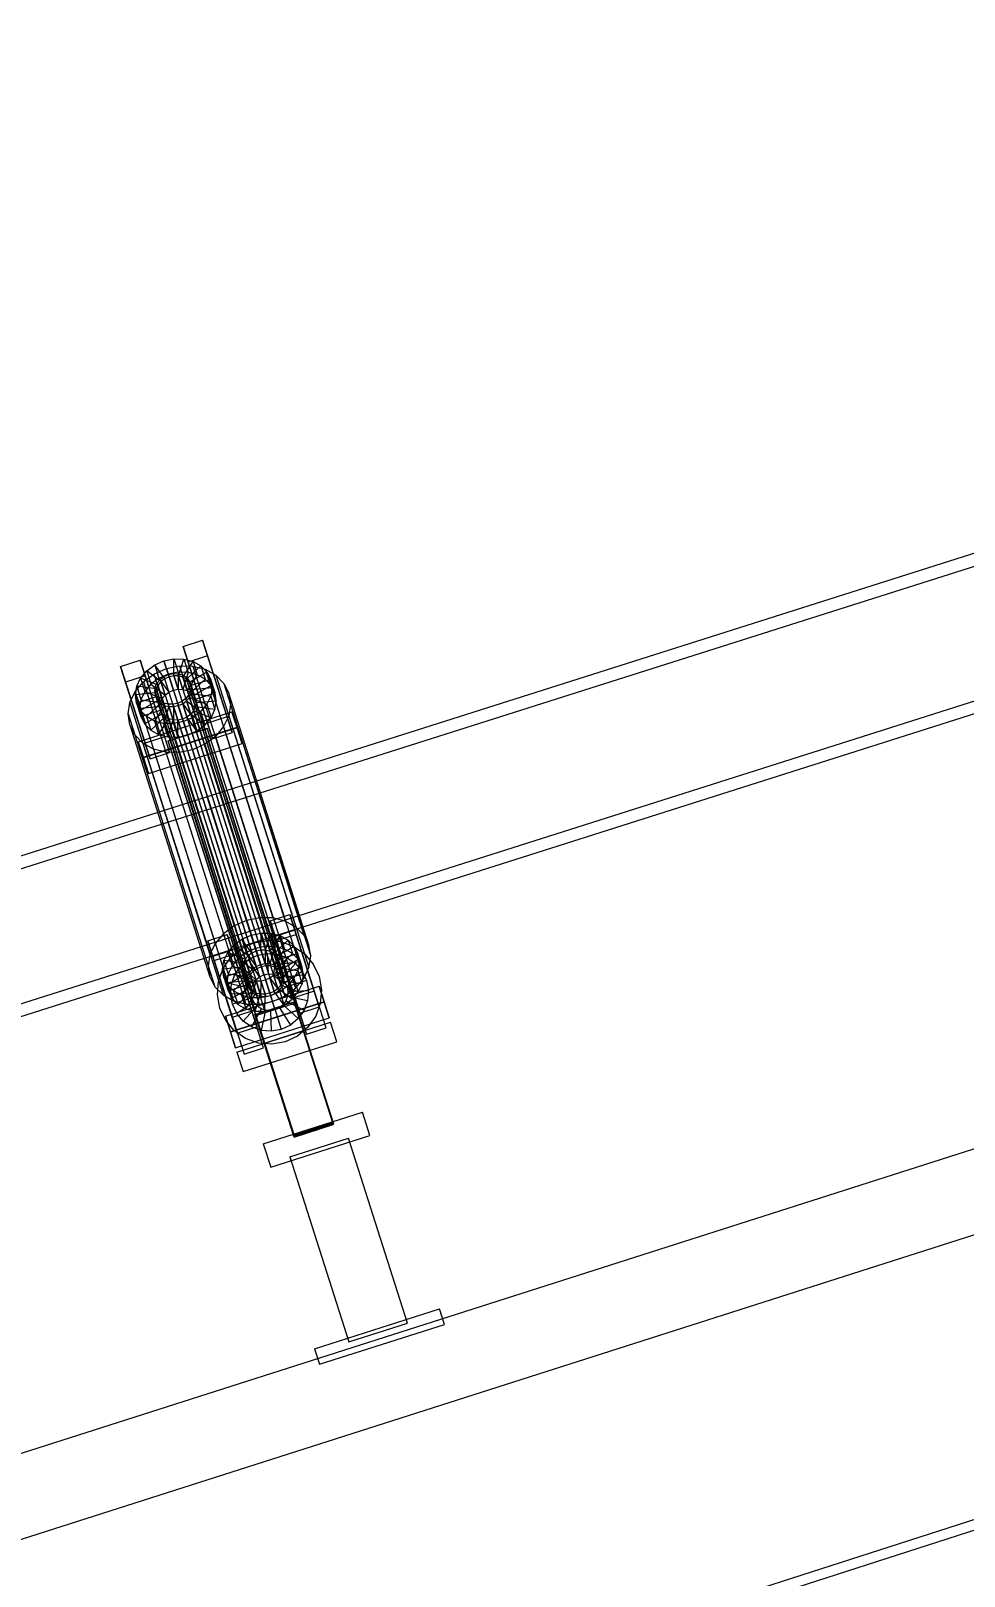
# Model space of a CAD drawing. Header units: millimetres. Extents: x -1970 to 34302, y -65268 to 6837.
# Drawn here: x 6428 to 6883, y 1955 to 2710 of the extents above; entities that cross this region are included whole.
import ezdxf

# ---------------------------------------------------------------- set-up
doc = ezdxf.new("R2010")
doc.units = ezdxf.units.MM
doc.layers.add('COTAS_P', color=1, linetype='Continuous', lineweight=0)
doc.layers.add('lateral_C01', color=7, linetype='Continuous', lineweight=0)
doc.dimstyles.new('R19_100', dxfattribs={"dimtxt": 250, "dimasz": 150, "dimexe": 150, "dimexo": 80, "dimgap": 100, "dimtad": 1, "dimtih": 1, "dimtoh": 1, "dimdsep": 46, "dimcen": 0.09, "dimadec": 0, "dimazin": 0, "dimtfac": 1, "dimtdec": 4, "dimtofl": 0, "dimtmove": 0, "dimatfit": 3, "dimfxl": 1, "dimtolj": 1, "dimtzin": 0, "dimarcsym": 0})

# ---------------------------------------------------------------- blocks, each defined once
blk = doc.blocks.new('*D0')
at = {"layer": 'COTAS_P', "color": 0, "lineweight": -2, "transparency": 16777216}
for p, q in [((10965.26, 3566.26), (10670.01, 4490.23)), ((1814.07, 1502.95), (10572.79, 4301.7)), ((1920.78, 676.2), (1625.54, 1600.18))]:
    blk.add_line(p, q, dxfattribs=at)
at = {"layer": 'COTAS_P', "color": 0, "transparency": 16777216}
for points in [[(10565.18, 4325.51), (10580.4, 4277.88), (10715.67, 4347.35)], [(1806.47, 1526.77), (1821.68, 1479.14), (1671.19, 1457.3)]]:
    blk.add_solid(points, dxfattribs=at)
at = {"layer": 'Defpoints', "color": 0, "transparency": 16777216}
for p in [(10715.67, 4347.35), (10989.61, 3490.06), (1945.13, 600)]:
    blk.add_point(p, dxfattribs=at)

msp = doc.modelspace()

# ---------------------------------------------------------------- linework, layer by layer
at = {"layer": 'lateral_C01'}
for p, q in [((2005.168, 413.212), (11044.69, 3318.69)), ((2006.698, 408.451), (11046.22, 3313.93)), ((7447.754, 2632.331), (6513.744, 2335.635)), ((6515.561, 2329.917), (7449.571, 2626.613)), ((6534.582, 2270.036), (7468.592, 2566.732)), ((7470.409, 2561.014), (6536.399, 2264.318)), ((6501.93, 2409.002), (6511.456, 2412.046)), ((6504.361, 2401.349), (6501.93, 2409.002)), ((6501.93, 2409.002), (6513.929, 2371.558)), ((6511.456, 2412.046), (6513.887, 2404.393)), ((6523.455, 2374.602), (6511.456, 2412.046)), ((6471.448, 2399.262), (6480.974, 2402.306)), ((6480.974, 2402.306), (6483.405, 2394.653)), ((6492.973, 2364.862), (6480.974, 2402.306)), ((6484.213, 2397.11), (6488.103, 2399.985)), ((6488.103, 2399.985), (6492.626, 2401.987)), ((6492.983, 2393.238), (6488.103, 2399.985)), ((6488.103, 2399.985), (6490.187, 2393.425)), ((6492.626, 2401.987), (6497.472, 2402.979)), ((6495.125, 2394.186), (6492.626, 2401.987)), ((6492.626, 2401.987), (6494.709, 2395.427)), ((6497.421, 2394.656), (6497.472, 2402.979)), ((6497.472, 2402.979), (6502.311, 2402.893)), ((6497.472, 2402.979), (6499.556, 2396.419)), ((6499.713, 2394.615), (6502.311, 2402.893)), ((6501.846, 2394.067), (6506.814, 2401.735)), ((6502.311, 2402.893), (6506.814, 2401.735)), ((6502.311, 2402.893), (6504.395, 2396.333)), ((6513.887, 2404.393), (6504.361, 2401.349)), ((6516.36, 2363.905), (6504.361, 2401.349)), ((6506.814, 2401.735), (6510.674, 2399.585)), ((6506.814, 2401.735), (6508.898, 2395.175)), ((6513.887, 2404.393), (6525.886, 2366.949)), ((6473.88, 2391.609), (6471.448, 2399.262)), ((6471.448, 2399.262), (6483.448, 2361.818)), ((6483.405, 2394.653), (6473.88, 2391.609)), ((6479.327, 2389.568), (6481.219, 2393.556)), ((6481.219, 2393.556), (6484.213, 2397.11)), ((6489.722, 2390.193), (6481.219, 2393.556)), ((6481.219, 2393.556), (6483.303, 2386.997)), ((6482.557, 2391.713), (6487.758, 2395.557)), ((6483.405, 2394.653), (6495.404, 2357.209)), ((6491.14, 2391.876), (6484.213, 2397.11)), ((6484.213, 2397.11), (6486.297, 2390.55)), ((6490.187, 2393.425), (6486.297, 2390.55)), ((6487.758, 2395.557), (6493.804, 2398.233)), ((6487.758, 2395.557), (6526.83, 2272.559)), ((6489.375, 2391.286), (6490.793, 2392.969)), ((6494.709, 2395.427), (6490.187, 2393.425)), ((6490.187, 2393.425), (6495.067, 2386.678)), ((6490.793, 2392.969), (6492.636, 2394.331)), ((6490.793, 2392.969), (6536.116, 2250.291)), ((6492.983, 2393.238), (6491.14, 2391.876)), ((6492.636, 2394.331), (6494.778, 2395.279)), ((6492.636, 2394.331), (6537.959, 2251.653)), ((6495.125, 2394.186), (6492.983, 2393.238)), ((6495.067, 2386.678), (6492.983, 2393.238)), ((6493.804, 2398.233), (6500.283, 2399.559)), ((6493.804, 2398.233), (6532.876, 2275.235)), ((6499.556, 2396.419), (6494.709, 2395.427)), ((6494.709, 2395.427), (6497.209, 2387.626)), ((6494.778, 2395.279), (6497.074, 2395.749)), ((6494.778, 2395.279), (6540.101, 2252.602)), ((6497.421, 2394.656), (6495.125, 2394.186)), ((6497.209, 2387.626), (6495.125, 2394.186)), ((6497.074, 2395.749), (6499.366, 2395.709)), ((6497.074, 2395.749), (6542.397, 2253.071)), ((6499.713, 2394.615), (6497.421, 2394.656)), ((6499.505, 2388.096), (6497.421, 2394.656)), ((6499.366, 2395.709), (6501.499, 2395.16)), ((6499.366, 2395.709), (6544.689, 2253.031)), ((6499.556, 2396.419), (6499.505, 2388.096)), ((6504.395, 2396.333), (6499.556, 2396.419)), ((6501.846, 2394.067), (6499.713, 2394.615)), ((6501.797, 2388.055), (6499.713, 2394.615)), ((6500.283, 2399.559), (6506.752, 2399.444)), ((6500.283, 2399.559), (6539.354, 2276.561)), ((6501.499, 2395.16), (6503.327, 2394.141)), ((6501.499, 2395.16), (6546.822, 2252.482)), ((6504.395, 2396.333), (6501.797, 2388.055)), ((6503.675, 2393.048), (6501.846, 2394.067)), ((6503.93, 2387.507), (6501.846, 2394.067)), ((6503.327, 2394.141), (6504.727, 2392.722)), ((6503.327, 2394.141), (6548.65, 2251.464)), ((6503.675, 2393.048), (6510.674, 2399.585)), ((6505.074, 2391.629), (6503.675, 2393.048)), ((6505.759, 2386.488), (6503.675, 2393.048)), ((6508.898, 2395.175), (6503.93, 2387.507)), ((6508.898, 2395.175), (6504.395, 2396.333)), ((6504.727, 2392.722), (6505.601, 2390.998)), ((6504.727, 2392.722), (6550.049, 2250.044)), ((6505.074, 2391.629), (6513.628, 2396.588)), ((6512.758, 2393.025), (6505.759, 2386.488)), ((6515.474, 2392.949), (6505.948, 2389.905)), ((6506.752, 2399.444), (6512.772, 2397.896)), ((6506.752, 2399.444), (6545.824, 2276.446)), ((6512.758, 2393.025), (6508.898, 2395.175)), ((6510.674, 2399.585), (6513.628, 2396.588)), ((6510.674, 2399.585), (6512.758, 2393.025)), ((6515.712, 2390.028), (6512.758, 2393.025)), ((6512.772, 2397.896), (6517.932, 2395.021)), ((6512.772, 2397.896), (6551.844, 2274.898)), ((6513.628, 2396.588), (6515.474, 2392.949)), ((6513.628, 2396.588), (6515.712, 2390.028)), ((6517.558, 2386.389), (6515.474, 2392.949)), ((6515.474, 2392.949), (6516.086, 2388.915)), ((6517.932, 2395.021), (6521.881, 2391.015)), ((6517.932, 2395.021), (6557.004, 2272.023)), ((6485.879, 2354.165), (6473.88, 2391.609)), ((6476.026, 2381.63), (6478.556, 2386.963)), ((6478.556, 2386.963), (6482.557, 2391.713)), ((6478.556, 2386.963), (6517.627, 2263.965)), ((6478.664, 2385.415), (6479.327, 2389.568)), ((6488.512, 2386.336), (6478.664, 2385.415)), ((6478.664, 2385.415), (6480.748, 2378.856)), ((6479.277, 2381.382), (6478.664, 2385.415)), ((6488.826, 2388.303), (6479.327, 2389.568)), ((6479.327, 2389.568), (6481.411, 2383.008)), ((6483.303, 2386.997), (6481.411, 2383.008)), ((6482.557, 2391.713), (6521.629, 2268.715)), ((6486.297, 2390.55), (6483.303, 2386.997)), ((6483.303, 2386.997), (6491.806, 2383.633)), ((6486.297, 2390.55), (6493.224, 2385.316)), ((6488.165, 2387.43), (6488.479, 2389.397)), ((6488.455, 2385.519), (6488.165, 2387.43)), ((6488.165, 2387.43), (6533.488, 2244.752)), ((6489.329, 2383.796), (6488.455, 2385.519)), ((6488.455, 2385.519), (6533.778, 2242.842)), ((6488.479, 2389.397), (6489.375, 2391.286)), ((6488.479, 2389.397), (6533.802, 2246.719)), ((6488.826, 2388.303), (6488.512, 2386.336)), ((6490.596, 2379.777), (6488.512, 2386.336)), ((6488.512, 2386.336), (6488.802, 2384.426)), ((6489.722, 2390.193), (6488.826, 2388.303)), ((6490.91, 2381.744), (6488.826, 2388.303)), ((6489.375, 2391.286), (6534.698, 2248.608)), ((6491.14, 2391.876), (6489.722, 2390.193)), ((6491.806, 2383.633), (6489.722, 2390.193)), ((6493.224, 2385.316), (6491.14, 2391.876)), ((6491.806, 2383.633), (6493.224, 2385.316)), ((6493.224, 2385.316), (6495.067, 2386.678)), ((6495.067, 2386.678), (6497.209, 2387.626)), ((6497.209, 2387.626), (6499.505, 2388.096)), ((6499.505, 2388.096), (6501.797, 2388.055)), ((6501.797, 2388.055), (6503.93, 2387.507)), ((6504.681, 2385.231), (6503.263, 2383.548)), ((6503.93, 2387.507), (6505.759, 2386.488)), ((6505.577, 2387.121), (6504.681, 2385.231)), ((6504.681, 2385.231), (6550.004, 2242.554)), ((6505.028, 2384.138), (6505.925, 2386.027)), ((6505.948, 2389.905), (6505.074, 2391.629)), ((6507.158, 2385.069), (6505.074, 2391.629)), ((6505.891, 2389.088), (6505.577, 2387.121)), ((6505.577, 2387.121), (6550.9, 2244.443)), ((6505.601, 2390.998), (6505.891, 2389.088)), ((6550.924, 2248.32), (6505.601, 2390.998)), ((6505.759, 2386.488), (6507.158, 2385.069)), ((6505.891, 2389.088), (6551.214, 2246.41)), ((6505.925, 2386.027), (6506.238, 2387.994)), ((6505.925, 2386.027), (6515.424, 2384.763)), ((6508.008, 2379.468), (6505.925, 2386.027)), ((6505.948, 2389.905), (6508.032, 2383.345)), ((6506.238, 2387.994), (6505.948, 2389.905)), ((6506.238, 2387.994), (6516.086, 2388.915)), ((6508.322, 2381.434), (6506.238, 2387.994)), ((6515.712, 2390.028), (6507.158, 2385.069)), ((6507.158, 2385.069), (6508.032, 2383.345)), ((6508.032, 2383.345), (6517.558, 2386.389)), ((6515.424, 2384.763), (6513.531, 2380.774)), ((6516.086, 2388.915), (6515.424, 2384.763)), ((6515.424, 2384.763), (6517.508, 2378.203)), ((6517.558, 2386.389), (6515.712, 2390.028)), ((6516.086, 2388.915), (6518.17, 2382.356)), ((6518.17, 2382.356), (6517.558, 2386.389)), ((6521.881, 2391.015), (6524.349, 2386.15)), ((6521.881, 2391.015), (6560.952, 2268.017)), ((6524.349, 2386.15), (6525.168, 2380.758)), ((6563.42, 2263.152), (6524.349, 2386.15)), ((6475.14, 2376.079), (6476.026, 2381.63)), ((6476.026, 2381.63), (6515.097, 2258.632)), ((6488.802, 2384.426), (6479.277, 2381.382)), ((6479.277, 2381.382), (6481.361, 2374.822)), ((6481.123, 2377.743), (6479.277, 2381.382)), ((6480.09, 2362.465), (6525.813, 2377.075)), ((6481.411, 2383.008), (6480.748, 2378.856)), ((6480.748, 2378.856), (6490.596, 2379.777)), ((6480.748, 2378.856), (6481.361, 2374.822)), ((6489.677, 2382.702), (6481.123, 2377.743)), ((6481.123, 2377.743), (6483.207, 2371.183)), ((6484.076, 2374.746), (6481.123, 2377.743)), ((6481.361, 2374.822), (6490.886, 2377.866)), ((6481.411, 2383.008), (6490.91, 2381.744)), ((6491.076, 2381.283), (6484.076, 2374.746)), ((6492.904, 2380.264), (6487.936, 2372.596)), ((6490.886, 2377.866), (6488.802, 2384.426)), ((6488.802, 2384.426), (6489.677, 2382.702)), ((6490.729, 2382.376), (6489.329, 2383.796)), ((6489.329, 2383.796), (6534.652, 2241.118)), ((6491.761, 2376.142), (6489.677, 2382.702)), ((6489.677, 2382.702), (6491.076, 2381.283)), ((6490.596, 2379.777), (6490.91, 2381.744)), ((6490.886, 2377.866), (6490.596, 2379.777)), ((6492.557, 2381.357), (6490.729, 2382.376)), ((6490.729, 2382.376), (6536.051, 2239.698)), ((6491.761, 2376.142), (6490.886, 2377.866)), ((6490.91, 2381.744), (6491.806, 2383.633)), ((6493.16, 2374.723), (6491.076, 2381.283)), ((6491.076, 2381.283), (6492.904, 2380.264)), ((6495.037, 2379.716), (6492.439, 2371.438)), ((6494.69, 2380.809), (6492.557, 2381.357)), ((6492.557, 2381.357), (6537.88, 2238.68)), ((6494.988, 2373.704), (6492.904, 2380.264)), ((6492.904, 2380.264), (6495.037, 2379.716)), ((6496.982, 2380.768), (6494.69, 2380.809)), ((6494.69, 2380.809), (6540.013, 2238.131)), ((6497.121, 2373.156), (6495.037, 2379.716)), ((6495.037, 2379.716), (6497.33, 2379.675)), ((6499.278, 2381.238), (6496.982, 2380.768)), ((6496.982, 2380.768), (6542.305, 2238.09)), ((6497.33, 2379.675), (6497.279, 2371.352)), ((6497.33, 2379.675), (6499.625, 2380.145)), ((6499.413, 2373.115), (6497.33, 2379.675)), ((6501.42, 2382.186), (6499.278, 2381.238)), ((6499.278, 2381.238), (6544.601, 2238.56)), ((6499.625, 2380.145), (6501.767, 2381.093)), ((6499.625, 2380.145), (6502.125, 2372.344)), ((6501.709, 2373.585), (6499.625, 2380.145)), ((6503.263, 2383.548), (6501.42, 2382.186)), ((6501.42, 2382.186), (6546.743, 2239.508)), ((6501.767, 2381.093), (6503.61, 2382.455)), ((6501.767, 2381.093), (6506.647, 2374.346)), ((6503.851, 2374.533), (6501.767, 2381.093)), ((6503.263, 2383.548), (6548.586, 2240.871)), ((6503.61, 2382.455), (6505.028, 2384.138)), ((6503.61, 2382.455), (6510.538, 2377.221)), ((6505.694, 2375.895), (6503.61, 2382.455)), ((6505.028, 2384.138), (6513.531, 2380.774)), ((6507.112, 2377.578), (6505.028, 2384.138)), ((6507.112, 2377.578), (6505.694, 2375.895)), ((6510.538, 2377.221), (6506.647, 2374.346)), ((6508.008, 2379.468), (6507.112, 2377.578)), ((6515.615, 2374.214), (6507.112, 2377.578)), ((6508.322, 2381.434), (6508.008, 2379.468)), ((6517.508, 2378.203), (6508.008, 2379.468)), ((6508.032, 2383.345), (6508.322, 2381.434)), ((6518.17, 2382.356), (6508.322, 2381.434)), ((6513.531, 2380.774), (6510.538, 2377.221)), ((6510.538, 2377.221), (6512.622, 2370.661)), ((6513.531, 2380.774), (6515.615, 2374.214)), ((6515.615, 2374.214), (6517.508, 2378.203)), ((6517.508, 2378.203), (6518.17, 2382.356)), ((6525.168, 2380.758), (6524.282, 2375.207)), ((6525.168, 2380.758), (6564.239, 2257.76)), ((6525.813, 2377.075), (6528.244, 2369.422)), ((6528.312, 2369.275), (6525.813, 2377.075)), ((6475.959, 2370.688), (6475.14, 2376.079)), ((6475.14, 2376.079), (6514.211, 2253.081)), ((6478.427, 2365.823), (6475.959, 2370.688)), ((6475.959, 2370.688), (6515.03, 2247.69)), ((6481.361, 2374.822), (6483.207, 2371.183)), ((6483.207, 2371.183), (6491.761, 2376.142)), ((6483.207, 2371.183), (6486.16, 2368.186)), ((6484.076, 2374.746), (6486.16, 2368.186)), ((6487.936, 2372.596), (6484.076, 2374.746)), ((6486.16, 2368.186), (6493.16, 2374.723)), ((6487.936, 2372.596), (6490.02, 2366.036)), ((6492.439, 2371.438), (6487.936, 2372.596)), ((6490.02, 2366.036), (6494.988, 2373.704)), ((6493.16, 2374.723), (6491.761, 2376.142)), ((6492.439, 2371.438), (6494.523, 2364.878)), ((6497.279, 2371.352), (6492.439, 2371.438)), ((6494.988, 2373.704), (6493.16, 2374.723)), ((6494.523, 2364.878), (6497.121, 2373.156)), ((6497.121, 2373.156), (6494.988, 2373.704)), ((6499.413, 2373.115), (6497.121, 2373.156)), ((6502.125, 2372.344), (6497.279, 2371.352)), ((6497.279, 2371.352), (6499.363, 2364.792)), ((6499.363, 2364.792), (6499.413, 2373.115)), ((6501.709, 2373.585), (6499.413, 2373.115)), ((6503.851, 2374.533), (6501.709, 2373.585)), ((6504.209, 2365.784), (6501.709, 2373.585)), ((6506.647, 2374.346), (6502.125, 2372.344)), ((6502.125, 2372.344), (6504.209, 2365.784)), ((6505.694, 2375.895), (6503.851, 2374.533)), ((6508.731, 2367.786), (6503.851, 2374.533)), ((6512.622, 2370.661), (6505.694, 2375.895)), ((6506.647, 2374.346), (6508.731, 2367.786)), ((6508.731, 2367.786), (6512.622, 2370.661)), ((6512.622, 2370.661), (6515.615, 2374.214)), ((6523.455, 2374.602), (6513.929, 2371.558)), ((6513.929, 2371.558), (6516.36, 2363.905)), ((6521.752, 2369.875), (6517.75, 2365.125)), ((6524.282, 2375.207), (6521.752, 2369.875)), ((6521.752, 2369.875), (6560.823, 2246.877)), ((6525.886, 2366.949), (6523.455, 2374.602)), ((6524.282, 2375.207), (6563.353, 2252.209)), ((6482.375, 2361.817), (6478.427, 2365.823)), ((6478.427, 2365.823), (6517.498, 2242.825)), ((6482.521, 2354.812), (6480.09, 2362.465)), ((6480.09, 2362.465), (6482.59, 2354.665)), ((6528.244, 2369.422), (6482.521, 2354.812)), ((6528.312, 2369.275), (6482.59, 2354.665)), ((6492.973, 2364.862), (6483.448, 2361.818)), ((6486.16, 2368.186), (6490.02, 2366.036)), ((6490.02, 2366.036), (6494.523, 2364.878)), ((6495.404, 2357.209), (6492.973, 2364.862)), ((6494.523, 2364.878), (6499.363, 2364.792)), ((6494.603, 2363.021), (6513.654, 2369.109)), ((6494.68, 2362.778), (6494.603, 2363.021)), ((6556.277, 2170.021), (6494.603, 2363.021)), ((6513.731, 2368.866), (6494.68, 2362.778)), ((6556.355, 2169.778), (6494.68, 2362.778)), ((6499.363, 2364.792), (6504.209, 2365.784)), ((6504.209, 2365.784), (6508.731, 2367.786)), ((6517.75, 2365.125), (6512.549, 2361.281)), ((6513.654, 2369.109), (6513.731, 2368.866)), ((6575.328, 2176.109), (6513.654, 2369.109)), ((6513.731, 2368.866), (6575.406, 2175.866)), ((6516.36, 2363.905), (6525.886, 2366.949)), ((6517.75, 2365.125), (6556.821, 2242.127)), ((6528.244, 2369.422), (6530.743, 2361.621)), ((6530.743, 2361.621), (6528.312, 2369.275)), ((6487.535, 2358.942), (6482.375, 2361.817)), ((6482.375, 2361.817), (6521.447, 2238.818)), ((6485.021, 2347.011), (6482.521, 2354.812)), ((6482.59, 2354.665), (6485.021, 2347.011)), ((6483.448, 2361.818), (6485.879, 2354.165)), ((6485.021, 2347.011), (6530.743, 2361.621)), ((6485.879, 2354.165), (6495.404, 2357.209)), ((6493.555, 2357.394), (6487.535, 2358.942)), ((6487.535, 2358.942), (6526.607, 2235.943)), ((6500.025, 2357.279), (6493.555, 2357.394)), ((6493.555, 2357.394), (6532.627, 2234.396)), ((6506.503, 2358.605), (6500.025, 2357.279)), ((6500.025, 2357.279), (6539.096, 2234.281)), ((6512.549, 2361.281), (6506.503, 2358.605)), ((6506.503, 2358.605), (6545.575, 2235.607)), ((6512.549, 2361.281), (6551.62, 2238.283)), ((6513.744, 2335.635), (5579.735, 2038.939)), ((6534.582, 2270.036), (6513.744, 2335.635)), ((6513.744, 2335.635), (6515.561, 2329.917)), ((5581.551, 2033.22), (6515.561, 2329.917)), ((6515.561, 2329.917), (6536.399, 2264.318)), ((6526.83, 2272.559), (6521.629, 2268.715)), ((6532.876, 2275.235), (6526.83, 2272.559)), ((6539.354, 2276.561), (6532.876, 2275.235)), ((6545.824, 2276.446), (6539.354, 2276.561)), ((6544.475, 2275.071), (6554, 2278.114)), ((6546.906, 2267.417), (6544.475, 2275.071)), ((6544.475, 2275.071), (6556.474, 2237.627)), ((6551.844, 2274.898), (6545.824, 2276.446)), ((6557.004, 2272.023), (6551.844, 2274.898)), ((6554, 2278.114), (6556.431, 2270.461)), ((6565.999, 2240.671), (6554, 2278.114)), ((6560.952, 2268.017), (6557.004, 2272.023)), ((5600.573, 1973.34), (6534.582, 2270.036)), ((6536.399, 2264.318), (5602.389, 1967.621)), ((6513.993, 2265.331), (6523.518, 2268.374)), ((6516.424, 2257.677), (6513.993, 2265.331)), ((6513.993, 2265.331), (6525.992, 2227.887)), ((6517.627, 2263.965), (6515.097, 2258.632)), ((6521.629, 2268.715), (6517.627, 2263.965)), ((6523.518, 2268.374), (6525.95, 2260.721)), ((6535.518, 2230.931), (6523.518, 2268.374)), ((6526.757, 2263.178), (6530.648, 2266.054)), ((6530.4, 2261.492), (6536.399, 2264.318)), ((6530.648, 2266.054), (6535.17, 2268.056)), ((6535.528, 2259.307), (6530.648, 2266.054)), ((6530.648, 2266.054), (6532.732, 2259.494)), ((6535.17, 2268.056), (6540.016, 2269.047)), ((6537.67, 2260.255), (6535.17, 2268.056)), ((6535.17, 2268.056), (6537.254, 2261.496)), ((6536.399, 2264.318), (6542.925, 2265.494)), ((6539.965, 2260.725), (6540.016, 2269.047)), ((6540.016, 2269.047), (6544.856, 2268.961)), ((6540.016, 2269.047), (6542.1, 2262.487)), ((6542.258, 2260.684), (6544.856, 2268.961)), ((6542.925, 2265.494), (6549.532, 2264.942)), ((6544.391, 2260.136), (6549.359, 2267.804)), ((6544.856, 2268.961), (6549.359, 2267.804)), ((6544.856, 2268.961), (6546.939, 2262.402)), ((6546.219, 2259.117), (6553.219, 2265.653)), ((6556.431, 2270.461), (6546.906, 2267.417)), ((6558.905, 2229.974), (6546.906, 2267.417)), ((6547.608, 2265.38), (6557.133, 2268.423)), ((6547.608, 2265.38), (6562.218, 2219.657)), ((6549.359, 2267.804), (6553.219, 2265.653)), ((6549.359, 2267.804), (6551.443, 2261.244)), ((6549.532, 2264.942), (6555.772, 2262.698)), ((6553.219, 2265.653), (6556.172, 2262.656)), ((6553.219, 2265.653), (6555.302, 2259.093)), ((6556.431, 2270.461), (6568.43, 2233.018)), ((6571.743, 2222.701), (6557.133, 2268.423)), ((6563.42, 2263.152), (6560.952, 2268.017)), ((6515.097, 2258.632), (6514.211, 2253.081)), ((6525.95, 2260.721), (6516.424, 2257.677)), ((6528.423, 2220.234), (6516.424, 2257.677)), ((6517.126, 2255.64), (6526.651, 2258.683)), ((6521.555, 2251.764), (6525.337, 2257.211)), ((6521.871, 2255.637), (6523.764, 2259.625)), ((6523.764, 2259.625), (6526.757, 2263.178)), ((6532.267, 2256.261), (6523.764, 2259.625)), ((6523.764, 2259.625), (6525.847, 2253.065)), ((6525.337, 2257.211), (6530.4, 2261.492)), ((6528.841, 2256.618), (6525.847, 2253.065)), ((6525.95, 2260.721), (6537.949, 2223.278)), ((6541.262, 2212.961), (6526.651, 2258.683)), ((6533.685, 2257.945), (6526.757, 2263.178)), ((6526.757, 2263.178), (6528.841, 2256.618)), ((6532.732, 2259.494), (6528.841, 2256.618)), ((6528.841, 2256.618), (6535.769, 2251.385)), ((6533.685, 2257.945), (6532.267, 2256.261)), ((6537.254, 2261.496), (6532.732, 2259.494)), ((6532.732, 2259.494), (6537.612, 2252.747)), ((6535.528, 2259.307), (6533.685, 2257.945)), ((6535.769, 2251.385), (6533.685, 2257.945)), ((6533.86, 2256.108), (6538.347, 2258.221)), ((6537.67, 2260.255), (6535.528, 2259.307)), ((6537.612, 2252.747), (6535.528, 2259.307)), ((6542.1, 2262.487), (6537.254, 2261.496)), ((6537.254, 2261.496), (6539.754, 2253.695)), ((6539.965, 2260.725), (6537.67, 2260.255)), ((6539.754, 2253.695), (6537.67, 2260.255)), ((6538.347, 2258.221), (6543.228, 2259.101)), ((6541.391, 2248.696), (6538.347, 2258.221)), ((6542.258, 2260.684), (6539.965, 2260.725)), ((6542.049, 2254.165), (6539.965, 2260.725)), ((6542.1, 2262.487), (6542.049, 2254.165)), ((6546.939, 2262.402), (6542.1, 2262.487)), ((6544.391, 2260.136), (6542.258, 2260.684)), ((6544.342, 2254.124), (6542.258, 2260.684)), ((6543.703, 2249.113), (6543.228, 2259.101)), ((6543.228, 2259.101), (6548.171, 2258.688)), ((6546.939, 2262.402), (6544.342, 2254.124)), ((6546.219, 2259.117), (6544.391, 2260.136)), ((6546.475, 2253.576), (6544.391, 2260.136)), ((6546.044, 2248.917), (6548.171, 2258.688)), ((6547.618, 2257.697), (6546.219, 2259.117)), ((6548.303, 2252.557), (6546.219, 2259.117)), ((6551.443, 2261.244), (6546.475, 2253.576)), ((6551.443, 2261.244), (6546.939, 2262.402)), ((6547.618, 2257.697), (6556.172, 2262.656)), ((6548.493, 2255.974), (6547.618, 2257.697)), ((6549.702, 2251.137), (6547.618, 2257.697)), ((6548.171, 2258.688), (6552.838, 2257.01)), ((6548.255, 2248.122), (6552.838, 2257.01)), ((6555.302, 2259.093), (6548.303, 2252.557)), ((6558.018, 2259.017), (6548.493, 2255.974)), ((6555.302, 2259.093), (6551.443, 2261.244)), ((6552.838, 2257.01), (6556.912, 2254.18)), ((6558.256, 2256.096), (6555.302, 2259.093)), ((6555.772, 2262.698), (6561.218, 2258.916)), ((6556.172, 2262.656), (6558.018, 2259.017)), ((6556.172, 2262.656), (6558.256, 2256.096)), ((6560.102, 2252.457), (6558.018, 2259.017)), ((6558.018, 2259.017), (6558.631, 2254.984)), ((6561.218, 2258.916), (6565.5, 2253.853)), ((6563.353, 2252.209), (6564.239, 2257.76)), ((6564.239, 2257.76), (6563.42, 2263.152)), ((6514.211, 2253.081), (6515.03, 2247.69)), ((6517.126, 2255.64), (6531.736, 2209.917)), ((6519.311, 2245.525), (6521.555, 2251.764)), ((6521.209, 2251.484), (6521.871, 2255.637)), ((6531.057, 2252.405), (6521.209, 2251.484)), ((6521.209, 2251.484), (6523.292, 2244.924)), ((6521.821, 2247.451), (6521.209, 2251.484)), ((6531.347, 2250.495), (6521.821, 2247.451)), ((6531.37, 2254.372), (6521.871, 2255.637)), ((6521.871, 2255.637), (6523.955, 2249.077)), ((6523.955, 2249.077), (6523.292, 2244.924)), ((6525.847, 2253.065), (6523.955, 2249.077)), ((6523.955, 2249.077), (6533.454, 2247.812)), ((6525.565, 2244.164), (6527.243, 2248.831)), ((6525.847, 2253.065), (6534.351, 2249.702)), ((6527.243, 2248.831), (6530.073, 2252.905)), ((6536.131, 2244.248), (6527.243, 2248.831)), ((6530.073, 2252.905), (6533.86, 2256.108)), ((6537.471, 2246.177), (6530.073, 2252.905)), ((6531.37, 2254.372), (6531.057, 2252.405)), ((6533.14, 2245.845), (6531.057, 2252.405)), ((6531.057, 2252.405), (6531.347, 2250.495)), ((6533.431, 2243.935), (6531.347, 2250.495)), ((6531.347, 2250.495), (6532.221, 2248.771)), ((6532.267, 2256.261), (6531.37, 2254.372)), ((6533.454, 2247.812), (6531.37, 2254.372)), ((6534.351, 2249.702), (6532.267, 2256.261)), ((6533.454, 2247.812), (6534.351, 2249.702)), ((6539.265, 2247.695), (6533.86, 2256.108)), ((6534.351, 2249.702), (6535.769, 2251.385)), ((6536.116, 2250.291), (6534.698, 2248.608)), ((6535.769, 2251.385), (6537.612, 2252.747)), ((6537.959, 2251.653), (6536.116, 2250.291)), ((6537.612, 2252.747), (6539.754, 2253.695)), ((6540.101, 2252.602), (6537.959, 2251.653)), ((6539.754, 2253.695), (6542.049, 2254.165)), ((6542.397, 2253.071), (6540.101, 2252.602)), ((6541.391, 2248.696), (6543.703, 2249.113)), ((6542.049, 2254.165), (6544.342, 2254.124)), ((6544.689, 2253.031), (6542.397, 2253.071)), ((6543.703, 2249.113), (6546.044, 2248.917)), ((6544.342, 2254.124), (6546.475, 2253.576)), ((6546.822, 2252.482), (6544.689, 2253.031)), ((6546.044, 2248.917), (6548.255, 2248.122)), ((6546.155, 2248.524), (6547.573, 2250.207)), ((6546.475, 2253.576), (6548.303, 2252.557)), ((6548.65, 2251.464), (6546.822, 2252.482)), ((6547.573, 2250.207), (6548.469, 2252.096)), ((6547.573, 2250.207), (6556.076, 2246.843)), ((6549.656, 2243.647), (6547.573, 2250.207)), ((6548.303, 2252.557), (6549.702, 2251.137)), ((6548.469, 2252.096), (6548.783, 2254.063)), ((6548.469, 2252.096), (6557.968, 2250.832)), ((6550.553, 2245.536), (6548.469, 2252.096)), ((6548.493, 2255.974), (6550.577, 2249.414)), ((6548.783, 2254.063), (6548.493, 2255.974)), ((6550.049, 2250.044), (6548.65, 2251.464)), ((6548.783, 2254.063), (6558.631, 2254.984)), ((6550.867, 2247.503), (6548.783, 2254.063)), ((6558.256, 2256.096), (6549.702, 2251.137)), ((6549.702, 2251.137), (6550.577, 2249.414)), ((6550.924, 2248.32), (6550.049, 2250.044)), ((6550.185, 2246.782), (6556.912, 2254.18)), ((6550.577, 2249.414), (6560.102, 2252.457)), ((6550.577, 2249.414), (6550.867, 2247.503)), ((6551.702, 2244.988), (6560.115, 2250.393)), ((6557.968, 2250.832), (6556.076, 2246.843)), ((6556.912, 2254.18), (6560.115, 2250.393)), ((6558.631, 2254.984), (6557.968, 2250.832)), ((6557.968, 2250.832), (6560.052, 2244.272)), ((6560.102, 2252.457), (6558.256, 2256.096)), ((6558.631, 2254.984), (6560.715, 2248.424)), ((6560.715, 2248.424), (6560.102, 2252.457)), ((6560.115, 2250.393), (6562.229, 2245.906)), ((6560.823, 2246.877), (6563.353, 2252.209)), ((6565.5, 2253.853), (6568.325, 2247.854)), ((6515.03, 2247.69), (6517.498, 2242.825)), ((6517.498, 2242.825), (6521.447, 2238.818)), ((6518.759, 2238.917), (6519.311, 2245.525)), ((6521.821, 2247.451), (6523.905, 2240.891)), ((6523.667, 2243.812), (6521.821, 2247.451)), ((6522.635, 2228.534), (6568.357, 2243.144)), ((6523.292, 2244.924), (6533.14, 2245.845)), ((6523.292, 2244.924), (6523.905, 2240.891)), ((6532.221, 2248.771), (6523.667, 2243.812)), ((6523.667, 2243.812), (6525.751, 2237.252)), ((6526.621, 2240.815), (6523.667, 2243.812)), ((6523.905, 2240.891), (6533.431, 2243.935)), ((6525.152, 2239.221), (6525.565, 2244.164)), ((6535.336, 2242.037), (6525.565, 2244.164)), ((6525.751, 2237.252), (6534.305, 2242.211)), ((6533.62, 2247.351), (6526.621, 2240.815)), ((6535.449, 2246.333), (6530.481, 2238.664)), ((6534.305, 2242.211), (6532.221, 2248.771)), ((6532.221, 2248.771), (6533.62, 2247.351)), ((6533.14, 2245.845), (6533.454, 2247.812)), ((6533.431, 2243.935), (6533.14, 2245.845)), ((6534.305, 2242.211), (6533.431, 2243.935)), ((6533.802, 2246.719), (6533.488, 2244.752)), ((6533.488, 2244.752), (6533.778, 2242.842)), ((6535.704, 2240.792), (6533.62, 2247.351)), ((6533.62, 2247.351), (6535.449, 2246.333)), ((6533.778, 2242.842), (6534.652, 2241.118)), ((6534.698, 2248.608), (6533.802, 2246.719)), ((6535.704, 2240.792), (6534.305, 2242.211)), ((6537.582, 2245.784), (6534.984, 2237.507)), ((6535.14, 2239.696), (6535.336, 2242.037)), ((6535.336, 2242.037), (6536.131, 2244.248)), ((6537.532, 2239.773), (6535.449, 2246.333)), ((6535.449, 2246.333), (6537.582, 2245.784)), ((6536.131, 2244.248), (6537.471, 2246.177)), ((6537.471, 2246.177), (6539.265, 2247.695)), ((6539.666, 2239.224), (6537.582, 2245.784)), ((6537.582, 2245.784), (6539.874, 2245.744)), ((6539.265, 2247.695), (6541.391, 2248.696)), ((6539.874, 2245.744), (6539.823, 2237.421)), ((6539.874, 2245.744), (6542.17, 2246.213)), ((6541.958, 2239.184), (6539.874, 2245.744)), ((6542.17, 2246.213), (6544.312, 2247.162)), ((6542.17, 2246.213), (6544.669, 2238.413)), ((6544.253, 2239.654), (6542.17, 2246.213)), ((6544.312, 2247.162), (6546.155, 2248.524)), ((6544.312, 2247.162), (6549.192, 2240.415)), ((6546.396, 2240.602), (6544.312, 2247.162)), ((6546.155, 2248.524), (6553.082, 2243.29)), ((6548.238, 2241.964), (6546.155, 2248.524)), ((6548.238, 2241.964), (6546.396, 2240.602)), ((6549.656, 2243.647), (6548.238, 2241.964)), ((6555.166, 2236.73), (6548.238, 2241.964)), ((6548.255, 2248.122), (6550.185, 2246.782)), ((6548.586, 2240.871), (6550.004, 2242.554)), ((6553.082, 2243.29), (6549.192, 2240.415)), ((6550.553, 2245.536), (6549.656, 2243.647)), ((6558.16, 2240.283), (6549.656, 2243.647)), ((6550.004, 2242.554), (6550.9, 2244.443)), ((6550.185, 2246.782), (6551.702, 2244.988)), ((6550.867, 2247.503), (6550.553, 2245.536)), ((6560.052, 2244.272), (6550.553, 2245.536)), ((6560.715, 2248.424), (6550.867, 2247.503)), ((6550.9, 2244.443), (6551.214, 2246.41)), ((6551.214, 2246.41), (6550.924, 2248.32)), ((6551.62, 2238.283), (6556.821, 2242.127)), ((6551.702, 2244.988), (6552.703, 2242.862)), ((6562.229, 2245.906), (6552.703, 2242.862)), ((6552.703, 2242.862), (6553.12, 2240.55)), ((6556.076, 2246.843), (6553.082, 2243.29)), ((6553.082, 2243.29), (6555.166, 2236.73)), ((6556.076, 2246.843), (6558.16, 2240.283)), ((6556.821, 2242.127), (6560.823, 2246.877)), ((6558.16, 2240.283), (6560.052, 2244.272)), ((6560.052, 2244.272), (6560.715, 2248.424)), ((6562.229, 2245.906), (6563.109, 2241.025)), ((6568.325, 2247.854), (6569.502, 2241.328)), ((6568.357, 2243.144), (6570.788, 2235.491)), ((6570.857, 2235.343), (6568.357, 2243.144)), ((6569.502, 2241.328), (6568.949, 2234.721)), ((6519.935, 2232.392), (6518.759, 2238.917)), ((6521.447, 2238.818), (6526.607, 2235.943)), ((6523.905, 2240.891), (6525.751, 2237.252)), ((6570.788, 2235.491), (6525.066, 2220.881)), ((6570.857, 2235.343), (6525.134, 2220.733)), ((6535.14, 2239.696), (6525.152, 2239.221)), ((6526.032, 2234.34), (6525.152, 2239.221)), ((6525.751, 2237.252), (6528.705, 2234.255)), ((6535.557, 2237.383), (6526.032, 2234.34)), ((6528.145, 2229.852), (6526.032, 2234.34)), ((6526.607, 2235.943), (6532.627, 2234.396)), ((6526.621, 2240.815), (6528.705, 2234.255)), ((6530.481, 2238.664), (6526.621, 2240.815)), ((6536.558, 2235.258), (6528.145, 2229.852)), ((6528.705, 2234.255), (6535.704, 2240.792)), ((6528.705, 2234.255), (6532.565, 2232.105)), ((6530.481, 2238.664), (6532.565, 2232.105)), ((6534.984, 2237.507), (6530.481, 2238.664)), ((6532.565, 2232.105), (6537.532, 2239.773)), ((6532.627, 2234.396), (6539.096, 2234.281)), ((6534.652, 2241.118), (6536.051, 2239.698)), ((6534.984, 2237.507), (6537.068, 2230.947)), ((6539.823, 2237.421), (6534.984, 2237.507)), ((6535.557, 2237.383), (6535.14, 2239.696)), ((6536.558, 2235.258), (6535.557, 2237.383)), ((6537.532, 2239.773), (6535.704, 2240.792)), ((6536.051, 2239.698), (6537.88, 2238.68)), ((6538.075, 2233.464), (6536.558, 2235.258)), ((6537.06, 2229.364), (6556.11, 2235.452)), ((6537.068, 2230.947), (6539.666, 2239.224)), ((6556.363, 2234.661), (6537.312, 2228.573)), ((6539.666, 2239.224), (6537.532, 2239.773)), ((6537.88, 2238.68), (6540.013, 2238.131)), ((6539.096, 2234.281), (6545.575, 2235.607)), ((6541.958, 2239.184), (6539.666, 2239.224)), ((6544.669, 2238.413), (6539.823, 2237.421)), ((6539.823, 2237.421), (6541.907, 2230.861)), ((6540.013, 2238.131), (6542.305, 2238.09)), ((6541.907, 2230.861), (6541.958, 2239.184)), ((6544.253, 2239.654), (6541.958, 2239.184)), ((6542.305, 2238.09), (6544.601, 2238.56)), ((6546.396, 2240.602), (6544.253, 2239.654)), ((6546.753, 2231.853), (6544.253, 2239.654)), ((6544.601, 2238.56), (6546.743, 2239.508)), ((6549.192, 2240.415), (6544.669, 2238.413)), ((6544.669, 2238.413), (6546.753, 2231.853)), ((6545.575, 2235.607), (6551.62, 2238.283)), ((6551.276, 2233.855), (6546.396, 2240.602)), ((6546.743, 2239.508), (6548.586, 2240.871)), ((6546.753, 2231.853), (6551.276, 2233.855)), ((6550.789, 2234.068), (6548.995, 2232.551)), ((6549.192, 2240.415), (6551.276, 2233.855)), ((6552.129, 2235.998), (6550.789, 2234.068)), ((6550.789, 2234.068), (6558.188, 2227.341)), ((6551.276, 2233.855), (6555.166, 2236.73)), ((6552.924, 2238.209), (6552.129, 2235.998)), ((6552.129, 2235.998), (6561.017, 2231.415)), ((6553.12, 2240.55), (6552.924, 2238.209)), ((6552.924, 2238.209), (6562.696, 2236.082)), ((6553.12, 2240.55), (6563.109, 2241.025)), ((6555.166, 2236.73), (6558.16, 2240.283)), ((6556.11, 2235.452), (6556.363, 2234.661)), ((6575.012, 2176.311), (6556.11, 2235.452)), ((6556.363, 2234.661), (6575.265, 2175.519)), ((6565.999, 2240.671), (6556.474, 2237.627)), ((6556.474, 2237.627), (6558.905, 2229.974)), ((6562.696, 2236.082), (6561.017, 2231.415)), ((6563.109, 2241.025), (6562.696, 2236.082)), ((6568.43, 2233.018), (6565.999, 2240.671)), ((6568.949, 2234.721), (6566.705, 2228.481)), ((6570.788, 2235.491), (6573.288, 2227.69)), ((6573.288, 2227.69), (6570.857, 2235.343)), ((6522.761, 2226.393), (6519.935, 2232.392)), ((6525.066, 2220.881), (6522.635, 2228.534)), ((6522.635, 2228.534), (6525.134, 2220.733)), ((6527.042, 2221.33), (6522.761, 2226.393)), ((6535.518, 2230.931), (6525.992, 2227.887)), ((6525.992, 2227.887), (6528.423, 2220.234)), ((6527.565, 2213.08), (6573.288, 2227.69)), ((6531.348, 2226.065), (6528.145, 2229.852)), ((6538.075, 2233.464), (6531.348, 2226.065)), ((6532.565, 2232.105), (6537.068, 2230.947)), ((6540.005, 2232.124), (6535.422, 2223.236)), ((6537.949, 2223.278), (6535.518, 2230.931)), ((6537.312, 2228.573), (6537.06, 2229.364)), ((6555.961, 2170.222), (6537.06, 2229.364)), ((6537.068, 2230.947), (6541.907, 2230.861)), ((6556.214, 2169.431), (6537.312, 2228.573)), ((6540.005, 2232.124), (6538.075, 2233.464)), ((6542.216, 2231.329), (6540.005, 2232.124)), ((6542.216, 2231.329), (6540.089, 2221.557)), ((6541.907, 2230.861), (6546.753, 2231.853)), ((6544.557, 2231.133), (6542.216, 2231.329)), ((6546.87, 2231.55), (6544.557, 2231.133)), ((6544.557, 2231.133), (6545.032, 2221.144)), ((6548.995, 2232.551), (6546.87, 2231.55)), ((6546.87, 2231.55), (6549.913, 2222.024)), ((6548.995, 2232.551), (6554.401, 2224.138)), ((6558.188, 2227.341), (6554.401, 2224.138)), ((6561.017, 2231.415), (6558.188, 2227.341)), ((6558.905, 2229.974), (6568.43, 2233.018)), ((6566.705, 2228.481), (6562.923, 2223.035)), ((6527.565, 2213.08), (6525.066, 2220.881)), ((6525.134, 2220.733), (6527.565, 2213.08)), ((6532.489, 2217.548), (6527.042, 2221.33)), ((6528.27, 2210.909), (6573.992, 2225.519)), ((6528.423, 2220.234), (6537.949, 2223.278)), ((6535.422, 2223.236), (6531.348, 2226.065)), ((6540.089, 2221.557), (6535.422, 2223.236)), ((6545.032, 2221.144), (6540.089, 2221.557)), ((6560.656, 2221.258), (6541.605, 2215.17)), ((6549.913, 2222.024), (6545.032, 2221.144)), ((6554.401, 2224.138), (6549.913, 2222.024)), ((6557.86, 2218.753), (6551.861, 2215.928)), ((6562.923, 2223.035), (6557.86, 2218.753)), ((6560.656, 2221.258), (6575.145, 2175.916)), ((6562.218, 2219.657), (6571.743, 2222.701)), ((6577.036, 2215.994), (6573.992, 2225.519)), ((6531.313, 2201.384), (6577.036, 2215.994)), ((6531.736, 2209.917), (6541.262, 2212.961)), ((6538.728, 2215.304), (6532.489, 2217.548)), ((6545.336, 2214.751), (6538.728, 2215.304)), ((6556.094, 2169.829), (6541.605, 2215.17)), ((6551.861, 2215.928), (6545.336, 2214.751)), ((6528.27, 2210.909), (6531.313, 2201.384)), ((6541.12, 2166.094), (6589.51, 2181.556)), ((6593.162, 2170.126), (6589.51, 2181.556)), ((6575.012, 2176.311), (6555.961, 2170.222)), ((6575.145, 2175.916), (6556.094, 2169.829)), ((6556.214, 2169.431), (6575.265, 2175.519)), ((6575.328, 2176.109), (6556.277, 2170.021)), ((6556.355, 2169.778), (6575.406, 2175.866)), ((6575.265, 2175.519), (6575.012, 2176.311)), ((6575.406, 2175.866), (6575.328, 2176.109)), ((5759.904, 1803.218), (6902.966, 2168.47)), ((6541.12, 2166.094), (6544.772, 2154.663)), ((6544.772, 2154.663), (6593.162, 2170.126)), ((6554.07, 2159.734), (6582.647, 2168.865)), ((6555.961, 2170.222), (6556.214, 2169.431)), ((6556.277, 2170.021), (6556.355, 2169.778)), ((6611.524, 2078.493), (6582.647, 2168.865)), ((6554.07, 2159.734), (6582.948, 2069.361)), ((5772.079, 1765.116), (6915.141, 2130.368)), ((6566.146, 2066.092), (6627.109, 2085.572)), ((6629.544, 2077.952), (6627.109, 2085.572)), ((6568.581, 2058.472), (6629.544, 2077.952)), ((6582.948, 2069.361), (6611.524, 2078.493)), ((6566.146, 2066.092), (6568.581, 2058.472))]:
    msp.add_line(p, q, dxfattribs=at)

# ---------------------------------------------------------------- dimensions: what is measured, and where the dimension line sits
at = {"layer": 'COTAS_P'}
dim = msp.add_aligned_dim(p1=(1945.131, 600), p2=(10989.61, 3490.056), distance=900, text='<> P', dimstyle='R19_100', dxfattribs=at)
dim.commit()
dim.dimension.update_dxf_attribs({"geometry": '*D0', "text_midpoint": (6193.431, 2902.324)})

doc.saveas('drawing.dxf')
